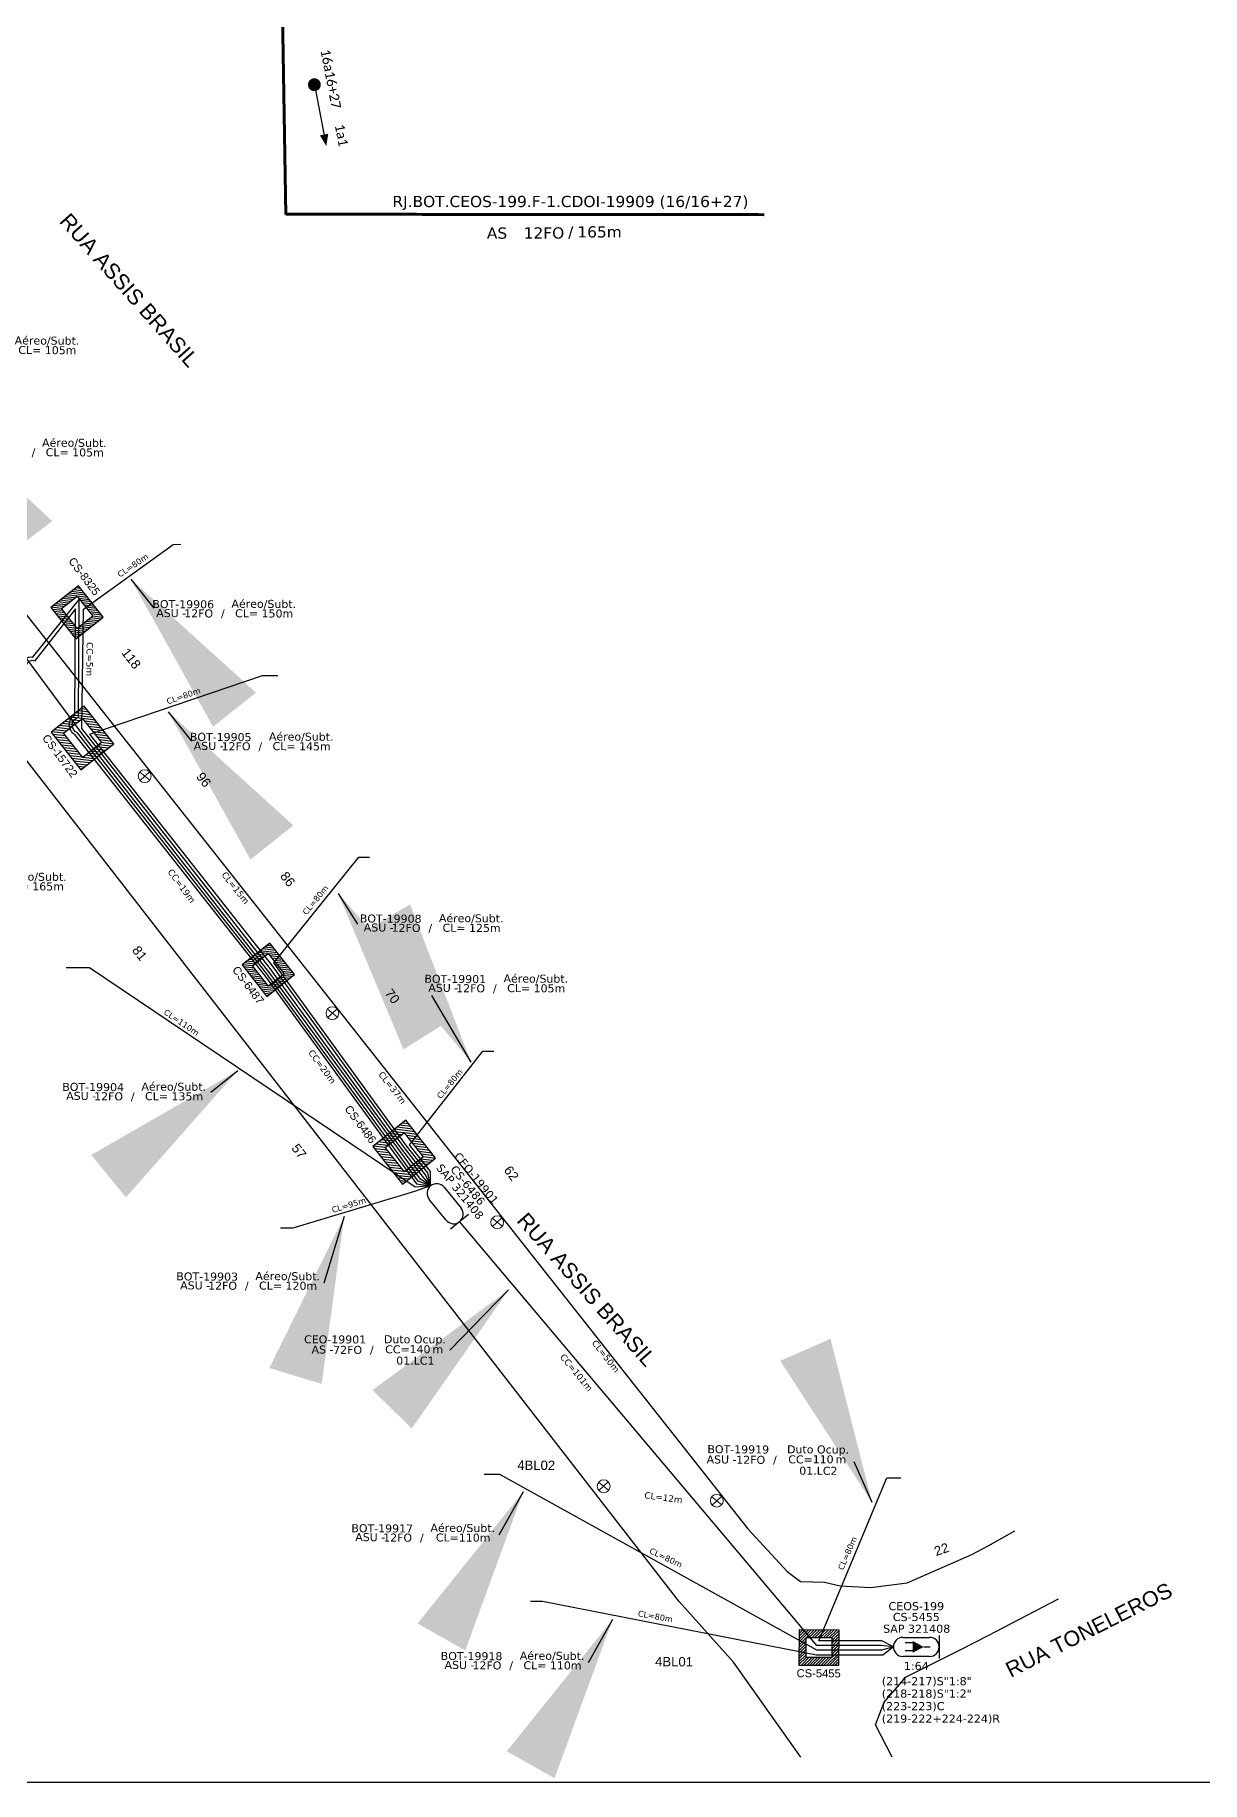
# Model space of a CAD drawing. Extents: x -89 to 749, y 705 to 1299.
# Drawn here: x 15 to 190.1, y 705 to 967 of the extents above; entities that cross this region are included whole.
import ezdxf
from ezdxf.enums import TextEntityAlignment as Align

# ---------------------------------------------------------------- set-up
doc = ezdxf.new("R2010")
doc.units = 0
doc.linetypes.add('PHANTOM2', pattern=[1.25, 0.625, -0.125, 0.125, -0.125, 0.125, -0.125])
for name, color, linetype in [('10.1-Caixas Subterrâneas', 5, 'Continuous'), ('10.4-Postes', 1, 'Continuous'), ('20.4-CEOS', 1, 'Continuous'), ('20.5-CEO', 1, 'Continuous'), ('CAP a instalar', 1, 'Continuous'), ('DUVIDAS', 252, 'Continuous'), ('label_cabos', 7, 'Continuous'), ('Legenda', 1, 'Continuous'), ('MUB', 252, 'Continuous'), ('SETA', 7, 'Continuous'), ('surveys', 7, 'Continuous'), ('texto', 255, 'Continuous')]:
    doc.layers.add(name, color=color, linetype=linetype)
doc.layers.add('40.1-ETIQUETAS', color=1, linetype='Continuous', lineweight=20)
doc.layers.add('Postes', color=1, linetype='Continuous', lineweight=0)
doc.layers.add('Comprimeto de lance', color=7, linetype='Continuous', true_color=0xf7f7f7)
doc.layers.add('EXTRA', color=50, linetype='Continuous', plot=False)
doc.styles.add('ARIAL', font='arial.ttf')
doc.styles.add('siredit', font='verdana.ttf')
doc.styles.get("Standard").update_dxf_attribs({"font": 'arial.ttf'})
doc.linetypes.add('FENCELINE1', pattern='A,0.25,-0.1,[133,ltypeshp.shx,S=0.1,R=0,X=-0.1,Y=0],-0.1,1', length=1.45)
doc.dimstyles.new('CC', dxfattribs={"dimtxt": 1, "dimasz": 2, "dimexe": 0.18, "dimexo": 0.0625, "dimgap": 0.09, "dimtad": 0, "dimdec": 0, "dimrnd": 1, "dimzin": 0, "dimdsep": 46, "dimtxsty": 'siredit', "dimblk": 'NONE', "dimcen": 0, "dimse1": 1, "dimse2": 1, "dimsd1": 1, "dimsd2": 1, "dimclrt": 7, "dimadec": 0, "dimazin": 0, "dimtfac": 1, "dimtdec": 0, "dimtofl": 0, "dimtmove": 0, "dimatfit": 3, "dimfxl": 0, "dimtolj": 1, "dimtzin": 0, "dimarcsym": 0})

# ---------------------------------------------------------------- blocks, each defined once
blk = doc.blocks.new('ETIQUETA_RS5F')
at = {"layer": '40.1-ETIQUETAS', "color": 0, "style": 'siredit'}
blk.add_text('/', height=1.5, dxfattribs=at).set_placement((1.58, -1.95), align=Align.MIDDLE_RIGHT)
for tag, p in [('ETIQUETA_R_PRIMARIA', (1.21, 4.1)), ('ETIQUETA_R_SECUNDARIA', (1.21, 2.1)), ('F_ATIVAS/F_MORTAS', (1.14, -4.24))]:
    blk.add_attdef(tag, text='', height=1.5, dxfattribs=at).set_placement(p, align=Align.MIDDLE_CENTER)
for tag, p in [('TIPO_CABO', (-6.58, -2.12)), ('CAP_CABO', (0.4, -2.09))]:
    blk.add_attdef(tag, text='', height=1.5, dxfattribs=at).set_placement(p, align=Align.MIDDLE_RIGHT)
blk.add_attdef('METROS', text='', height=1.5, dxfattribs=at).set_placement((2.14, -1.95), align=Align.MIDDLE_LEFT)
for tag, p in [('FUSÃO_1', (0.85, -8.39)), ('FUSÃO_2', (0.85, -10.6)), ('FUSÃO_3', (0.85, -12.93)), ('FUSÃO_4', (0.85, -15.14)), ('FUSÃO_5', (0.85, -17.16))]:
    blk.add_attdef(tag, text='', height=1.5, dxfattribs=at).set_placement(p, align=Align.CENTER)
blk = doc.blocks.new('pole_pole')
at = {"layer": 'Postes', "color": 1, "linetype": 'PHANTOM2'}
for points in [[(-0.0000079, 0.0000104), (0.0000075, -0.000002)], [(0.000007, 0.0000109), (-0.0000074, -0.0000025)]]:
    blk.add_lwpolyline(points, dxfattribs=at)
at = {"layer": 'Postes', "color": 1}
blk.add_circle((-0.0000002, 0.0000042), 0.00000987, dxfattribs=at)
blk = doc.blocks.new('*X59')
at = {"color": 0, "linetype": 'Continuous'}
for p, q in [((-1.25, 0.34099), (-0.49099, 1.1)), ((-1.25, 0.517767), (-0.667767, 1.1)), ((-1.25, 0.694544), (-0.844544, 1.1)), ((-1.25, 0.87132), (-1.02132, 1.1)), ((-1.25, 1.048097), (-1.198097, 1.1)), ((-0.789214, 0.625), (-0.314214, 1.1)), ((-0.612437, 0.625), (-0.137437, 1.1)), ((-0.43566, 0.625), (0.03934, 1.1)), ((-0.258883, 0.625), (0.216117, 1.1)), ((-0.082107, 0.625), (0.392893, 1.1)), ((0.09467, 0.625), (0.56967, 1.1)), ((0.271447, 0.625), (0.746447, 1.1)), ((0.448223, 0.625), (0.923223, 1.1)), ((0.625, 0.625), (1.1, 1.1)), ((0.801777, 0.625), (1.25, 1.073223)), ((-1.25, 0.164214), (-0.8035, 0.610714)), ((-1.25, -0.012563), (-0.8035, 0.433937)), ((-1.25, -0.18934), (-0.8035, 0.25716)), ((-1.25, -0.366117), (-0.8035, 0.080383)), ((0.8035, 0.449947), (1.25, 0.896447)), ((0.8035, 0.27317), (1.25, 0.71967)), ((0.8035, 0.096393), (1.25, 0.542893)), ((0.8035, -0.080383), (1.25, 0.366117)), ((0.8035, -0.25716), (1.25, 0.18934)), ((0.8035, -0.433937), (1.25, 0.012563)), ((-1.25, -0.542893), (-0.8035, -0.096393)), ((-1.25, -0.71967), (-0.8035, -0.27317)), ((-1.25, -0.896447), (-0.8035, -0.449947)), ((-1.25, -1.073223), (-0.801777, -0.625)), ((-1.1, -1.1), (-0.625, -0.625)), ((-0.923223, -1.1), (-0.448223, -0.625)), ((-0.746447, -1.1), (-0.271447, -0.625)), ((-0.56967, -1.1), (-0.09467, -0.625)), ((-0.392893, -1.1), (0.082107, -0.625)), ((-0.216117, -1.1), (0.258883, -0.625)), ((-0.03934, -1.1), (0.43566, -0.625)), ((0.137437, -1.1), (0.612437, -0.625)), ((0.314214, -1.1), (0.789214, -0.625)), ((0.49099, -1.1), (1.25, -0.34099)), ((0.667767, -1.1), (1.25, -0.517767)), ((0.8035, -0.610714), (1.25, -0.164214)), ((0.844544, -1.1), (1.25, -0.694544)), ((1.02132, -1.1), (1.25, -0.87132)), ((1.198097, -1.1), (1.25, -1.048097))]:
    blk.add_line(p, q, dxfattribs=at)
blk = doc.blocks.new('MANHOLE_MQ')
at = {"color": 0, "linetype": 'Continuous'}
for p, q in [((0.00000623, 0.00000569), (-0.00000627, 0.00000569)), ((-0.00000627, 0.00000569), (-0.00000627, -0.00000531)), ((0.00000623, -0.00000531), (0.00000623, 0.00000569)), ((-0.00000404, 0.00000331), (0.00000399, 0.00000331)), ((-0.00000404, -0.00000294), (-0.00000404, 0.00000331)), ((0.00000399, 0.00000331), (0.00000399, -0.00000294)), ((0.00000399, -0.00000294), (-0.00000404, -0.00000294)), ((0.00000399, -0.00000294), (0.00000399, -0.00000294)), ((-0.00000627, -0.00000531), (0.00000623, -0.00000531))]:
    blk.add_line(p, q, dxfattribs=at)
at = {"color": 0, "linetype": 'Continuous', "xscale": 5e-06, "yscale": 5e-06, "zscale": 1e-05}
blk.add_blockref('*X59', (-0.00000002, 0.00000019), dxfattribs=at)
blk = doc.blocks.new('_None')
blk = doc.blocks.new('LEGENDA DOS CABOS')
at = {"layer": 'EXTRA', "color": 0, "style": 'siredit'}
for tag, p in [('ID', (4.6, 0.97)), ('XX', (9.03, 0.97))]:
    blk.add_attdef(tag, text='', height=0.48, rotation=359.69, dxfattribs=at).set_placement(p, align=Align.MIDDLE_CENTER)
at = {"layer": 'Legenda', "color": 0, "style": 'siredit'}
for tag, p in [('TIPO_CABO', (1.31, 0)), ('CABO', (4.69, -0.05)), ('/', (6.81, -0.05)), ('METROS', (10.03, -0.05))]:
    blk.add_attdef(tag, text='', height=0.8, rotation=359.69, dxfattribs=at).set_placement(p, align=Align.MIDDLE_CENTER)
blk = doc.blocks.new('Inst CB DT OCUP CFOA-SM-ASU-120-S-12')
at = {"layer": 'label_cabos', "color": 0, "style": 'siredit'}
for tag, flags, p in [('ID_ATIVIDADE', 3, (1.31, 2.67)), ('FATOR', 1, (11.56, 2.55))]:
    blk.add_attdef(tag, text='', height=1, rotation=359.69, dxfattribs=dict(at, flags=flags)).set_placement(p, align=Align.MIDDLE_CENTER)
for tag, p in [('TIPO_CABO', (1.26, 0)), ('DESTINO_CABO', (3.13, 1.26)), ('CABO', (4.69, -0.05)), ('/', (7.71, -0.05)), ('LANCE', (10.91, 0)), ('TIPO_CABO', (13.11, 1.24)), ('UND', (15.96, 0)), ('FID', (13.15, -1.41))]:
    blk.add_attdef(tag, text='', height=1, rotation=359.69, dxfattribs=at).set_placement(p, align=Align.MIDDLE_CENTER)
blk.add_attdef('QTDE', (12.43, -0.47), '', height=1, rotation=359.69, dxfattribs=at)
blk = doc.blocks.new('Inst CB DT OCUP CFOA-SM-AS-80-TS-72')
at = {"layer": 'label_cabos', "color": 0, "style": 'siredit'}
for tag, flags, p in [('ID_ATIVIDADE', 3, (1.31, 2.67)), ('FATOR', 1, (11.56, 2.55))]:
    blk.add_attdef(tag, text='', height=1, rotation=359.69, dxfattribs=dict(at, flags=flags)).set_placement(p, align=Align.MIDDLE_CENTER)
for tag, p in [('TIPO_CABO', (1.76, 0)), ('DESTINO_CABO', (3.13, 1.26)), ('CABO', (4.69, -0.05)), ('/', (7.71, -0.05)), ('LANCE', (10.91, 0)), ('TIPO_CABO', (13.11, 1.24)), ('UND', (15.96, 0)), ('FID', (13.15, -1.41))]:
    blk.add_attdef(tag, text='', height=1, rotation=359.69, dxfattribs=at).set_placement(p, align=Align.MIDDLE_CENTER)
blk.add_attdef('QTDE', (12.43, -0.47), '', height=1, rotation=359.69, dxfattribs=at)
blk = doc.blocks.new('*U75')
at = {"layer": '20.4-CEOS', "color": 7, "style": 'siredit'}
for tag, p in [('FIBRAS_SPLITTER', (0, 0)), ('FIBRAS_TOP_C', (0, -4.13)), ('RESERVA_FINAIS', (0, -5.46))]:
    blk.add_attdef(tag, p, '', height=1.01, dxfattribs=at)
for tag, p, flags in [('ID_ATIVIDADE', (0, -6.77), 3), ('QTDE', (0, -9.4), 1), ('FATOR', (0, -8.09), 1), ('FID', (0, -10.71), 1)]:
    blk.add_attdef(tag, p, '', height=1.01, dxfattribs=dict(at, flags=flags))
blk = doc.blocks.new('*U78')
at = {"layer": '20.4-CEOS', "color": 7, "style": 'siredit'}
blk.add_attdef('FIBRAS_SPLITTER', (0, 0), '', height=1.01, dxfattribs=at)
for tag, p, flags in [('ID_ATIVIDADE', (0, -1.48), 3), ('FATOR', (0, -2.79), 1), ('QTDE', (0, -4.11), 1), ('FID', (0, -5.42), 1)]:
    blk.add_attdef(tag, p, '', height=1.01, dxfattribs=dict(at, flags=flags))

msp = doc.modelspace()

# ---------------------------------------------------------------- linework, layer by layer
msp.add_lwpolyline([(-89.32, 705.02), (749.25, 705.02), (749.25, 1299.02), (-89.32, 1299.02), (-89.32, 705.02)])
at = {"const_width": 0.962}
msp.add_lwpolyline([(56.85, 959.98, 1), (57.03, 959.03, 1)], format="xyb", close=True, dxfattribs=at)
msp.add_lwpolyline([(56.85, 959.98, 1), (57.03, 959.03, 1)], format="xyb", close=True, dxfattribs=at)
at = {"layer": '20.4-CEOS', "color": 7}
for p, q in [((145.23, 726.72), (149.24, 726.72)), ((149.24, 723.86), (145.23, 723.86))]:
    msp.add_line(p, q, dxfattribs=at)
for points in [[(146.76, 725.91), (145.55, 725.91)], [(150.67, 727.01), (150.67, 723.57)], [(146.76, 724.72), (145.55, 724.72)], [(148.35, 725.29), (149.31, 725.29)]]:
    msp.add_lwpolyline(points, dxfattribs=at)
msp.add_lwpolyline([(148.35, 725.29, 0, 1.77, 0), (146.69, 725.29, 1.77, 1.77, 0)], format="xyseb", dxfattribs=at)
for centre, start, end in [((145.23, 725.29), 90, 270), ((149.24, 725.29), 270, 90)]:
    msp.add_arc(centre, 1.43, start, end, dxfattribs=at)
at = {"layer": '20.5-CEO', "color": 7}
for p, q in [((76.4, 794.2), (78.94, 791.08)), ((76.71, 789.27), (74.17, 792.39))]:
    msp.add_line(p, q, dxfattribs=at)
msp.add_lwpolyline([(77.38, 787.96), (80.07, 790.15)], dxfattribs=at)
for centre, start, end in [((75.29, 793.3), 39.0566, 219.0566), ((77.82, 790.17), 219.0566, 39.0566)]:
    msp.add_arc(centre, 1.44, start, end, dxfattribs=at)
at = {"layer": 'CAP a instalar', "color": 251, "linetype": 'FENCELINE1', "ltscale": 7, "const_width": 0.449}
for points in [[(47.94, 1224.98), (52.66, 940.02)], [(47.92, 940.1), (47.92, 940.1)], [(52.66, 940.09), (124.45, 940.02)]]:
    msp.add_lwpolyline(points, dxfattribs=at)
at = {"layer": 'CAP a instalar', "color": 7, "linetype": 'FENCELINE1', "ltscale": 5}
for points in [[(74.37, 794.42), (72.88, 795.42), (50.28, 826.3), (22.55, 861.56), (-5.05, 898.85)], [(74.38, 794.41), (73.15, 795.85), (69.76, 800.32), (50.18, 827.21), (22.06, 862.96), (22.32, 880.88), (35.74, 890.57), (36.93, 890.6)], [(74.38, 794.41), (73.59, 796.07), (70.44, 800.12), (50.49, 827.59), (23.28, 862.11), (49.14, 870.95), (51.45, 870.94)], [(20.97, 862.07), (49.57, 825.84), (72.26, 794.72), (74.38, 794.41)], [(74.37, 794.42), (72.52, 795.13), (49.67, 826.41), (21.42, 862.32)], [(74.38, 794.41), (73.94, 796.37), (70.77, 800.42), (50.84, 827.86), (63.63, 843.7), (65.19, 843.7)], [(74.38, 794.43), (72.07, 794.21), (23.22, 827.1), (19.69, 827.1)], [(74.38, 794.41), (74.36, 796.56), (71.21, 800.58), (82.19, 814.58), (83.88, 814.58)], [(74.38, 794.41), (71.95, 793.55), (53.71, 788.08), (51.86, 788.08)], [(143.8, 725.29), (141.99, 725.51), (132.32, 725.51), (78.73, 789.06), (78.73, 789.06)], [(143.8, 725.29), (142.09, 724.78), (132.32, 724.78), (84.76, 751.12), (82.42, 751.12)], [(143.8, 725.29), (142.08, 726.19), (132.62, 726.19), (142.81, 750.64), (144.94, 750.64)], [(143.8, 725.29), (142.23, 724.07), (132.25, 724.07), (91.14, 732.11), (89.37, 732.11)]]:
    msp.add_lwpolyline(points, dxfattribs=at)
for points in [[(21.42, 862.32, -0.726124), (21.55, 864.7), (21.65, 882.39), (14.59, 873.63, 0.58724), (13.21, 872.16)], [(20.97, 862.07, -0.555049), (21.03, 865), (21.13, 880.92), (14.95, 873.1, 0.659279), (13.77, 871.81)]]:
    msp.add_lwpolyline(points, format="xyb", dxfattribs=at)
at = {"layer": 'DUVIDAS', "color": 4}
for points in [[(-37.86, 946.08), (-37.7, 945.11), (121.95, 743), (127.86, 736.6), (129.88, 735.09), (133.45, 735), (135.8, 734.44), (140.36, 734.17), (145.85, 734.89), (155.58, 739.12), (158.02, 740.46)], [(-37.86, 946.08), (-37.7, 945.11), (121.95, 743), (127.86, 736.6), (129.88, 735.09), (133.45, 735), (135.8, 734.44), (140.36, 734.17), (145.85, 734.89), (155.58, 739.12), (158.02, 740.46)], [(129.92, 708.75), (119.83, 723.02), (111.62, 732.13), (-47.62, 937.19), (-48.16, 938.55)], [(158.02, 740.46), (162.02, 742.67)], [(158.02, 727.02), (168.56, 732.48)]]:
    msp.add_lwpolyline(points, dxfattribs=at)
at = {"layer": 'MUB', "color": 4}
for points in [[(129.92, 708.75), (119.83, 723.02), (111.62, 732.13), (-47.62, 937.19), (-48.16, 938.55)], [(158.02, 740.46), (162.02, 742.67)], [(158.02, 727.02), (168.56, 732.48)], [(143.6, 708.75), (141.14, 713.59), (142.42, 717.01), (145.71, 720.8), (153.82, 724.84), (158.02, 727.02)]]:
    msp.add_lwpolyline(points, dxfattribs=at)
at = {"layer": 'SETA'}
msp.add_lwpolyline([(56.94, 959.51), (58.51, 951.38)], dxfattribs=at)
msp.add_lwpolyline([(56.94, 959.51), (58.51, 951.38)], dxfattribs=at)
msp.add_solid([(59.03, 952.16), (58.73, 950.3), (57.77, 951.91)], dxfattribs=at)
msp.add_solid([(59.03, 952.16), (58.73, 950.3), (57.77, 951.91)], dxfattribs=at)

# ---------------------------------------------------------------- block references
at = {"layer": '10.1-Caixas Subterrâneas', "color": 30}
for p, xscale, yscale, zscale, rotation in [((21.42, 880.47), 479681.3314667377, 479681.3314667374, 479681.3314667373, 128.2069484367488), ((22.25, 861.64), 575617.5977600851, 575617.5977600849, 575617.5977600848, 128.2069484367488), ((50.09, 826.87), 479681.3314667377, 479681.3314667374, 479681.3314667373, 128.2069484367488), ((70.5, 799.53), 575617.5977600851, 575617.5977600849, 575617.5977600848, 128.2069484367488), ((132.64, 725.28), 479681.3314667373, 479681.3314667374, 479681.3314667373, 179.6335152884047)]:
    msp.add_blockref('MANHOLE_MQ', p, dxfattribs=dict(at, xscale=xscale, yscale=yscale, zscale=zscale, rotation=rotation))
at = {"layer": '10.4-Postes', "color": 1, "xscale": 97312.72716258596, "yscale": 97312.72716258596, "zscale": 97312.72716258596}
for p in [(31.51, 855.43), (59.67, 819.89), (84.39, 788.55), (100.35, 748.97), (117.33, 746.79)]:
    msp.add_blockref('pole_pole', p, dxfattribs=at)
at = {"layer": '20.4-CEOS', "color": 0, "lineweight": 0}
ref = msp.add_blockref('*U75', (142.06, 719.54), dxfattribs=dict(at, xscale=1.2, yscale=1.2, zscale=1.2))
ref.add_attrib('FIBRAS_SPLITTER', '(214-217)S"1:8"', (142.06, 719.54), dxfattribs={"color": 7, "height": 1.2116, "style": 'siredit'})
ref.add_attrib('FIBRAS_TOP_C', '(223-223)C', (142.06, 715.8), dxfattribs={"color": 7, "height": 1.212, "style": 'siredit'})
ref.add_attrib('RESERVA_FINAIS', '(219-222+224-224)R', (142.06, 713.93), dxfattribs={"color": 7, "height": 1.2116, "style": 'siredit'})
at = {"layer": '20.4-CEOS', "color": 0, "lineweight": 0, "xscale": 1.2, "yscale": 1.2, "zscale": 1.2}
msp.add_blockref('*U78', (142.06, 717.68), dxfattribs=at).add_auto_attribs({'FIBRAS_SPLITTER': '(218-218)S"1:2"'})
at = {"layer": '40.1-ETIQUETAS', "color": 251}
ref = msp.add_blockref('ETIQUETA_RS5F', (94.02, 939.63), dxfattribs=dict(at, xscale=1.122659979531921, yscale=1.122659979531921, zscale=1.122659979531921))
ref.add_attrib('ETIQUETA_R_SECUNDARIA', 'RJ.BOT.CEOS-199.F-1.CDOI-19909 (16/16+27)', dxfattribs={"color": 0, "height": 1.684, "style": 'siredit'}).set_placement((95.35, 942), align=Align.MIDDLE_CENTER)
ref.add_attrib('TIPO_CABO', 'AS ', dxfattribs={"color": 0, "height": 1.684, "style": 'siredit'}).set_placement((86.6, 937.26), align=Align.MIDDLE_RIGHT)
ref.add_attrib('CAP_CABO', '12FO', dxfattribs={"color": 0, "height": 1.684, "style": 'siredit'}).set_placement((94.43, 937.28), align=Align.MIDDLE_RIGHT)
ref.add_attrib('METROS', '165m', dxfattribs={"color": 0, "height": 1.684, "style": 'siredit'}).set_placement((96.39, 937.44), align=Align.MIDDLE_LEFT)
at = {"layer": 'label_cabos', "color": 0, "lineweight": 0}
ref = msp.add_blockref('LEGENDA DOS CABOS', (-0.34, 919.14), dxfattribs=dict(at, xscale=1.2, yscale=1.2, zscale=1.2))
ref.add_attrib('ID', 'BOT-19913', dxfattribs={"color": 0, "height": 1.2, "rotation": 359.69, "style": 'siredit'}).set_placement((4.75, 921.09), align=Align.MIDDLE_CENTER)
ref.add_attrib('CABO', '12FO', dxfattribs={"color": 0, "height": 1.2, "rotation": 359.69, "style": 'siredit'}).set_placement((7.06, 919.71), align=Align.MIDDLE_CENTER)
ref.add_attrib('METROS', 'CL= 105m', dxfattribs={"color": 0, "height": 1.2, "rotation": 359.69, "style": 'siredit'}).set_placement((16.89, 919.71), align=Align.MIDDLE_CENTER)
ref.add_attrib('XX', 'Aéreo/Subt.', dxfattribs={"color": 0, "height": 1.2, "rotation": 359.69, "style": 'siredit'}).set_placement((16.83, 921.14), align=Align.MIDDLE_CENTER)
ref.add_attrib('/', '/', dxfattribs={"color": 0, "height": 1.2, "rotation": 359.69, "style": 'siredit'}).set_placement((10.69, 919.71), align=Align.MIDDLE_CENTER)
ref.add_attrib('TIPO_CABO', 'ASU -', dxfattribs={"color": 0, "height": 1.2, "rotation": 359.69, "style": 'siredit'}).set_placement((2.95, 919.76), align=Align.MIDDLE_CENTER)
ref = msp.add_blockref('LEGENDA DOS CABOS', (3.77, 903.81), dxfattribs=dict(at, xscale=1.2, yscale=1.2, zscale=1.2))
ref.add_attrib('ID', 'BOT-19911', dxfattribs={"color": 0, "height": 1.2, "rotation": 359.69, "style": 'siredit'}).set_placement((8.86, 905.77), align=Align.MIDDLE_CENTER)
ref.add_attrib('CABO', '12FO', dxfattribs={"color": 0, "height": 1.2, "rotation": 359.69, "style": 'siredit'}).set_placement((11.17, 904.38), align=Align.MIDDLE_CENTER)
ref.add_attrib('METROS', 'CL= 105m', dxfattribs={"color": 0, "height": 1.2, "rotation": 359.69, "style": 'siredit'}).set_placement((21, 904.38), align=Align.MIDDLE_CENTER)
ref.add_attrib('XX', 'Aéreo/Subt.', dxfattribs={"color": 0, "height": 1.2, "rotation": 359.69, "style": 'siredit'}).set_placement((20.94, 905.82), align=Align.MIDDLE_CENTER)
ref.add_attrib('/', '/', dxfattribs={"color": 0, "height": 1.2, "rotation": 359.69, "style": 'siredit'}).set_placement((14.8, 904.38), align=Align.MIDDLE_CENTER)
ref.add_attrib('TIPO_CABO', 'ASU -', dxfattribs={"color": 0, "height": 1.2, "rotation": 359.69, "style": 'siredit'}).set_placement((7.06, 904.44), align=Align.MIDDLE_CENTER)
ref = msp.add_blockref('LEGENDA DOS CABOS', (32.18, 879.67), dxfattribs=dict(at, xscale=1.2, yscale=1.2, zscale=1.2))
ref.add_attrib('ID', 'BOT-19906', dxfattribs={"color": 0, "height": 1.2, "rotation": 359.69, "style": 'siredit'}).set_placement((37.27, 881.62), align=Align.MIDDLE_CENTER)
ref.add_attrib('CABO', '12FO', dxfattribs={"color": 0, "height": 1.2, "rotation": 359.69, "style": 'siredit'}).set_placement((39.58, 880.24), align=Align.MIDDLE_CENTER)
ref.add_attrib('METROS', 'CL= 150m', dxfattribs={"color": 0, "height": 1.2, "rotation": 359.69, "style": 'siredit'}).set_placement((49.41, 880.24), align=Align.MIDDLE_CENTER)
ref.add_attrib('XX', 'Aéreo/Subt.', dxfattribs={"color": 0, "height": 1.2, "rotation": 359.69, "style": 'siredit'}).set_placement((49.35, 881.67), align=Align.MIDDLE_CENTER)
ref.add_attrib('/', '/', dxfattribs={"color": 0, "height": 1.2, "rotation": 359.69, "style": 'siredit'}).set_placement((43.21, 880.24), align=Align.MIDDLE_CENTER)
ref.add_attrib('TIPO_CABO', 'ASU -', dxfattribs={"color": 0, "height": 1.2, "rotation": 359.69, "style": 'siredit'}).set_placement((35.47, 880.29), align=Align.MIDDLE_CENTER)
ref = msp.add_blockref('LEGENDA DOS CABOS', (37.8, 859.75), dxfattribs=dict(at, xscale=1.2, yscale=1.2, zscale=1.2))
ref.add_attrib('ID', 'BOT-19905', dxfattribs={"color": 0, "height": 1.2, "rotation": 359.69, "style": 'siredit'}).set_placement((42.89, 861.71), align=Align.MIDDLE_CENTER)
ref.add_attrib('CABO', '12FO', dxfattribs={"color": 0, "height": 1.2, "rotation": 359.69, "style": 'siredit'}).set_placement((45.2, 860.32), align=Align.MIDDLE_CENTER)
ref.add_attrib('METROS', 'CL= 145m', dxfattribs={"color": 0, "height": 1.2, "rotation": 359.69, "style": 'siredit'}).set_placement((55.03, 860.32), align=Align.MIDDLE_CENTER)
ref.add_attrib('XX', 'Aéreo/Subt.', dxfattribs={"color": 0, "height": 1.2, "rotation": 359.69, "style": 'siredit'}).set_placement((54.97, 861.76), align=Align.MIDDLE_CENTER)
ref.add_attrib('/', '/', dxfattribs={"color": 0, "height": 1.2, "rotation": 359.69, "style": 'siredit'}).set_placement((48.83, 860.32), align=Align.MIDDLE_CENTER)
ref.add_attrib('TIPO_CABO', 'ASU -', dxfattribs={"color": 0, "height": 1.2, "rotation": 359.69, "style": 'siredit'}).set_placement((41.09, 860.38), align=Align.MIDDLE_CENTER)
ref = msp.add_blockref('LEGENDA DOS CABOS', (-2.22, 838.75), dxfattribs=dict(at, xscale=1.2, yscale=1.2, zscale=1.2))
ref.add_attrib('ID', 'BOT-19902', dxfattribs={"color": 0, "height": 1.2, "rotation": 359.69, "style": 'siredit'}).set_placement((2.86, 840.7), align=Align.MIDDLE_CENTER)
ref.add_attrib('CABO', '12FO', dxfattribs={"color": 0, "height": 1.2, "rotation": 359.69, "style": 'siredit'}).set_placement((5.17, 839.32), align=Align.MIDDLE_CENTER)
ref.add_attrib('METROS', 'CL= 165m', dxfattribs={"color": 0, "height": 1.2, "rotation": 359.69, "style": 'siredit'}).set_placement((15.01, 839.32), align=Align.MIDDLE_CENTER)
ref.add_attrib('XX', 'Aéreo/Subt.', dxfattribs={"color": 0, "height": 1.2, "rotation": 359.69, "style": 'siredit'}).set_placement((14.94, 840.76), align=Align.MIDDLE_CENTER)
ref.add_attrib('/', '/', dxfattribs={"color": 0, "height": 1.2, "rotation": 359.69, "style": 'siredit'}).set_placement((8.81, 839.32), align=Align.MIDDLE_CENTER)
ref.add_attrib('TIPO_CABO', 'ASU -', dxfattribs={"color": 0, "height": 1.2, "rotation": 359.69, "style": 'siredit'}).set_placement((1.06, 839.37), align=Align.MIDDLE_CENTER)
ref = msp.add_blockref('LEGENDA DOS CABOS', (63.3, 832.52), dxfattribs=dict(at, xscale=1.2, yscale=1.2, zscale=1.2))
ref.add_attrib('ID', 'BOT-19908', dxfattribs={"color": 0, "height": 1.2, "rotation": 359.69, "style": 'siredit'}).set_placement((68.39, 834.48), align=Align.MIDDLE_CENTER)
ref.add_attrib('CABO', '12FO', dxfattribs={"color": 0, "height": 1.2, "rotation": 359.69, "style": 'siredit'}).set_placement((70.7, 833.09), align=Align.MIDDLE_CENTER)
ref.add_attrib('METROS', 'CL= 125m', dxfattribs={"color": 0, "height": 1.2, "rotation": 359.69, "style": 'siredit'}).set_placement((80.53, 833.09), align=Align.MIDDLE_CENTER)
ref.add_attrib('XX', 'Aéreo/Subt.', dxfattribs={"color": 0, "height": 1.2, "rotation": 359.69, "style": 'siredit'}).set_placement((80.47, 834.53), align=Align.MIDDLE_CENTER)
ref.add_attrib('/', '/', dxfattribs={"color": 0, "height": 1.2, "rotation": 359.69, "style": 'siredit'}).set_placement((74.33, 833.09), align=Align.MIDDLE_CENTER)
ref.add_attrib('TIPO_CABO', 'ASU -', dxfattribs={"color": 0, "height": 1.2, "rotation": 359.69, "style": 'siredit'}).set_placement((66.59, 833.15), align=Align.MIDDLE_CENTER)
ref = msp.add_blockref('LEGENDA DOS CABOS', (72.99, 823.47), dxfattribs=dict(at, xscale=1.2, yscale=1.2, zscale=1.2))
ref.add_attrib('ID', 'BOT-19901', dxfattribs={"color": 0, "height": 1.2, "rotation": 359.69, "style": 'siredit'}).set_placement((78.08, 825.43), align=Align.MIDDLE_CENTER)
ref.add_attrib('CABO', '12FO', dxfattribs={"color": 0, "height": 1.2, "rotation": 359.69, "style": 'siredit'}).set_placement((80.38, 824.04), align=Align.MIDDLE_CENTER)
ref.add_attrib('METROS', 'CL= 105m', dxfattribs={"color": 0, "height": 1.2, "rotation": 359.69, "style": 'siredit'}).set_placement((90.22, 824.04), align=Align.MIDDLE_CENTER)
ref.add_attrib('XX', 'Aéreo/Subt.', dxfattribs={"color": 0, "height": 1.2, "rotation": 359.69, "style": 'siredit'}).set_placement((90.16, 825.48), align=Align.MIDDLE_CENTER)
ref.add_attrib('/', '/', dxfattribs={"color": 0, "height": 1.2, "rotation": 359.69, "style": 'siredit'}).set_placement((84.02, 824.04), align=Align.MIDDLE_CENTER)
ref.add_attrib('TIPO_CABO', 'ASU -', dxfattribs={"color": 0, "height": 1.2, "rotation": 359.69, "style": 'siredit'}).set_placement((76.28, 824.1), align=Align.MIDDLE_CENTER)
ref = msp.add_blockref('LEGENDA DOS CABOS', (18.67, 807.27), dxfattribs=dict(at, xscale=1.2, yscale=1.2, zscale=1.2))
ref.add_attrib('ID', 'BOT-19904', dxfattribs={"color": 0, "height": 1.2, "rotation": 359.69, "style": 'siredit'}).set_placement((23.76, 809.23), align=Align.MIDDLE_CENTER)
ref.add_attrib('CABO', '12FO', dxfattribs={"color": 0, "height": 1.2, "rotation": 359.69, "style": 'siredit'}).set_placement((26.07, 807.84), align=Align.MIDDLE_CENTER)
ref.add_attrib('METROS', 'CL= 135m', dxfattribs={"color": 0, "height": 1.2, "rotation": 359.69, "style": 'siredit'}).set_placement((35.9, 807.84), align=Align.MIDDLE_CENTER)
ref.add_attrib('XX', 'Aéreo/Subt.', dxfattribs={"color": 0, "height": 1.2, "rotation": 359.69, "style": 'siredit'}).set_placement((35.84, 809.28), align=Align.MIDDLE_CENTER)
ref.add_attrib('/', '/', dxfattribs={"color": 0, "height": 1.2, "rotation": 359.69, "style": 'siredit'}).set_placement((29.7, 807.84), align=Align.MIDDLE_CENTER)
ref.add_attrib('TIPO_CABO', 'ASU -', dxfattribs={"color": 0, "height": 1.2, "rotation": 359.69, "style": 'siredit'}).set_placement((21.96, 807.9), align=Align.MIDDLE_CENTER)
ref = msp.add_blockref('LEGENDA DOS CABOS', (35.77, 778.87), dxfattribs=dict(at, xscale=1.2, yscale=1.2, zscale=1.2))
ref.add_attrib('ID', 'BOT-19903', dxfattribs={"color": 0, "height": 1.2, "rotation": 359.69, "style": 'siredit'}).set_placement((40.86, 780.82), align=Align.MIDDLE_CENTER)
ref.add_attrib('CABO', '12FO', dxfattribs={"color": 0, "height": 1.2, "rotation": 359.69, "style": 'siredit'}).set_placement((43.17, 779.44), align=Align.MIDDLE_CENTER)
ref.add_attrib('METROS', 'CL= 120m', dxfattribs={"color": 0, "height": 1.2, "rotation": 359.69, "style": 'siredit'}).set_placement((53, 779.44), align=Align.MIDDLE_CENTER)
ref.add_attrib('XX', 'Aéreo/Subt.', dxfattribs={"color": 0, "height": 1.2, "rotation": 359.69, "style": 'siredit'}).set_placement((52.94, 780.87), align=Align.MIDDLE_CENTER)
ref.add_attrib('/', '/', dxfattribs={"color": 0, "height": 1.2, "rotation": 359.69, "style": 'siredit'}).set_placement((46.8, 779.44), align=Align.MIDDLE_CENTER)
ref.add_attrib('TIPO_CABO', 'ASU -', dxfattribs={"color": 0, "height": 1.2, "rotation": 359.69, "style": 'siredit'}).set_placement((39.06, 779.49), align=Align.MIDDLE_CENTER)
at = {"layer": 'label_cabos'}
ref = msp.add_blockref('Inst CB DT OCUP CFOA-SM-AS-80-TS-72', (56.31, 769.87), dxfattribs=dict(at, xscale=1.200000000000001, yscale=1.200000000000001, zscale=1.200000000000001, rotation=0.1315642785740554))
ref.add_attrib('DESTINO_CABO', 'CEO-19901', dxfattribs={"color": 0, "height": 1.2, "rotation": 359.8216, "style": 'siredit'}).set_placement((60.06, 771.39), align=Align.MIDDLE_CENTER)
ref.add_attrib('CABO', '72FO', dxfattribs={"color": 0, "height": 1.2, "rotation": 359.8216, "style": 'siredit'}).set_placement((61.93, 769.82), align=Align.MIDDLE_CENTER)
ref.add_attrib('TIPO_CABO', 'Duto Ocup.', dxfattribs={"color": 0, "height": 1.2, "rotation": 359.8216, "style": 'siredit'}).set_placement((72.03, 771.4), align=Align.MIDDLE_CENTER)
ref.add_attrib('/', '/', dxfattribs={"color": 0, "height": 1.2, "rotation": 359.8216, "style": 'siredit'}).set_placement((65.56, 769.83), align=Align.MIDDLE_CENTER)
ref.add_attrib('TIPO_CABO', 'AS - ', dxfattribs={"color": 0, "height": 1.2, "rotation": 359.8216, "style": 'siredit'}).set_placement((58.42, 769.87), align=Align.MIDDLE_CENTER)
ref.add_attrib('FID', '01.LC1', dxfattribs={"color": 0, "height": 1.2, "rotation": 359.8216, "style": 'siredit'}).set_placement((72.09, 768.21), align=Align.MIDDLE_CENTER)
ref.add_attrib('LANCE', 'CC=', dxfattribs={"color": 0, "height": 1.2, "rotation": 359.8216, "style": 'siredit'}).set_placement((69.4, 769.9), align=Align.MIDDLE_CENTER)
ref.add_attrib('QTDE', '140', (71.22, 769.33), dxfattribs={"color": 0, "height": 1.2, "rotation": 359.8216, "style": 'siredit'})
ref.add_attrib('UND', 'm', dxfattribs={"color": 0, "height": 1.2, "rotation": 359.8216, "style": 'siredit'}).set_placement((75.46, 769.91), align=Align.MIDDLE_CENTER)
at = {"layer": 'label_cabos', "color": 0, "lineweight": 0}
ref = msp.add_blockref('Inst CB DT OCUP CFOA-SM-ASU-120-S-12', (116.77, 753.4), dxfattribs=dict(at, xscale=1.2, yscale=1.2, zscale=1.2))
ref.add_attrib('DESTINO_CABO', 'BOT-19919', dxfattribs={"color": 0, "height": 1.2, "rotation": 359.69, "style": 'siredit'}).set_placement((120.53, 754.91), align=Align.MIDDLE_CENTER)
ref.add_attrib('CABO', '12FO', dxfattribs={"color": 0, "height": 1.2, "rotation": 359.69, "style": 'siredit'}).set_placement((122.4, 753.34), align=Align.MIDDLE_CENTER)
ref.add_attrib('TIPO_CABO', 'Duto Ocup.', dxfattribs={"color": 0, "height": 1.2, "rotation": 359.69, "style": 'siredit'}).set_placement((132.5, 754.89), align=Align.MIDDLE_CENTER)
ref.add_attrib('/', '/', dxfattribs={"color": 0, "height": 1.2, "rotation": 359.69, "style": 'siredit'}).set_placement((126.03, 753.34), align=Align.MIDDLE_CENTER)
ref.add_attrib('TIPO_CABO', 'ASU - ', dxfattribs={"color": 0, "height": 1.2, "rotation": 359.69, "style": 'siredit'}).set_placement((118.29, 753.39), align=Align.MIDDLE_CENTER)
ref.add_attrib('FID', '01.LC2', dxfattribs={"color": 0, "height": 1.2, "rotation": 359.69, "style": 'siredit'}).set_placement((132.55, 751.7), align=Align.MIDDLE_CENTER)
ref.add_attrib('LANCE', 'CC=', dxfattribs={"color": 0, "height": 1.2, "rotation": 359.69, "style": 'siredit'}).set_placement((129.87, 753.4), align=Align.MIDDLE_CENTER)
ref.add_attrib('QTDE', '110', (131.69, 752.83), dxfattribs={"color": 0, "height": 1.2, "rotation": 359.69, "style": 'siredit'})
ref.add_attrib('UND', 'm', dxfattribs={"color": 0, "height": 1.2, "rotation": 359.69, "style": 'siredit'}).set_placement((135.93, 753.4), align=Align.MIDDLE_CENTER)
ref = msp.add_blockref('LEGENDA DOS CABOS', (62.03, 741.11), dxfattribs=dict(at, xscale=1.2, yscale=1.2, zscale=1.2))
ref.add_attrib('ID', 'BOT-19917', dxfattribs={"color": 0, "height": 1.2, "rotation": 359.69, "style": 'siredit'}).set_placement((67.12, 743.06), align=Align.MIDDLE_CENTER)
ref.add_attrib('CABO', '12FO', dxfattribs={"color": 0, "height": 1.2, "rotation": 359.69, "style": 'siredit'}).set_placement((69.43, 741.68), align=Align.MIDDLE_CENTER)
ref.add_attrib('METROS', 'CL=110m', dxfattribs={"color": 0, "height": 1.2, "rotation": 359.69, "style": 'siredit'}).set_placement((79.26, 741.68), align=Align.MIDDLE_CENTER)
ref.add_attrib('XX', 'Aéreo/Subt.', dxfattribs={"color": 0, "height": 1.2, "rotation": 359.69, "style": 'siredit'}).set_placement((79.2, 743.12), align=Align.MIDDLE_CENTER)
ref.add_attrib('/', '/', dxfattribs={"color": 0, "height": 1.2, "rotation": 359.69, "style": 'siredit'}).set_placement((73.06, 741.68), align=Align.MIDDLE_CENTER)
ref.add_attrib('TIPO_CABO', 'ASU -', dxfattribs={"color": 0, "height": 1.2, "rotation": 359.69, "style": 'siredit'}).set_placement((65.32, 741.74), align=Align.MIDDLE_CENTER)
ref = msp.add_blockref('LEGENDA DOS CABOS', (75.43, 721.95), dxfattribs=dict(at, xscale=1.2, yscale=1.2, zscale=1.2))
ref.add_attrib('ID', 'BOT-19918', dxfattribs={"color": 0, "height": 1.2, "rotation": 359.69, "style": 'siredit'}).set_placement((80.52, 723.91), align=Align.MIDDLE_CENTER)
ref.add_attrib('CABO', '12FO', dxfattribs={"color": 0, "height": 1.2, "rotation": 359.69, "style": 'siredit'}).set_placement((82.83, 722.52), align=Align.MIDDLE_CENTER)
ref.add_attrib('METROS', 'CL= 110m', dxfattribs={"color": 0, "height": 1.2, "rotation": 359.69, "style": 'siredit'}).set_placement((92.66, 722.52), align=Align.MIDDLE_CENTER)
ref.add_attrib('XX', 'Aéreo/Subt.', dxfattribs={"color": 0, "height": 1.2, "rotation": 359.69, "style": 'siredit'}).set_placement((92.6, 723.96), align=Align.MIDDLE_CENTER)
ref.add_attrib('/', '/', dxfattribs={"color": 0, "height": 1.2, "rotation": 359.69, "style": 'siredit'}).set_placement((86.46, 722.52), align=Align.MIDDLE_CENTER)
ref.add_attrib('TIPO_CABO', 'ASU -', dxfattribs={"color": 0, "height": 1.2, "rotation": 359.69, "style": 'siredit'}).set_placement((78.72, 722.58), align=Align.MIDDLE_CENTER)

# ---------------------------------------------------------------- texts
at = {"layer": '10.1-Caixas Subterrâneas', "color": 30, "style": 'ARIAL'}
for s, rotation, p in [('CS-8325', 306.84, (19.97, 888.08)), ('CS-15722', 306.84, (16.04, 861.54)), ('CS-6487', 306.84, (44.55, 826.8)), ('CS-6486', 306.84, (61.4, 805.93)), ('CS-5455', 359.6335, (129.28, 720.75))]:
    msp.add_text(s, height=1.2, rotation=rotation, dxfattribs=at).set_placement(p)
at = {"layer": '20.4-CEOS', "color": 7, "lineweight": 0, "style": 'siredit'}
msp.add_text('CEO-19901', height=1.212, rotation=309.0566, dxfattribs=at).set_placement((81.71, 795.93), align=Align.TOP_CENTER)
for s, p in [('CEOS-199', (147.24, 732)), ('SAP 321408', (147.3, 728.62)), ('CS-5455', (147.24, 730.38)), ('1:64', (147.24, 723.03))]:
    msp.add_text(s, height=1.212, dxfattribs=at).set_placement(p, align=Align.TOP_CENTER)
at = {"layer": '20.5-CEO', "color": 7, "lineweight": 0, "style": 'siredit'}
for s, p in [('SAP 321408', (79.26, 793.93)), ('CS-6486', (80.44, 794.88))]:
    msp.add_text(s, height=1.217, rotation=309.0566, dxfattribs=at).set_placement(p, align=Align.TOP_CENTER)
at = {"layer": 'Comprimeto de lance', "ltscale": 0.5, "attachment_point": 5, "style": 'siredit'}
for s, insert, char_height, width, rotation in [('\\A1;CL=80m', (29.72, 887.43), 0.889, 10.6669, 34.0156), ('\\A1;CC=5m', (23.23, 873.39), 0.966, 11.5917, 269.4531), ('\\A1;CL=80m', (37.31, 867.86), 0.889, 10.6669, 19.113), ('\\A1;CC=19m', (37.01, 839.38), 0.966, 11.5917, 306.4936), ('\\A1;CL=15m', (45.1, 839.08), 0.966, 11.5917, 308.2712), ('\\A1;CL=80m', (57.1, 837.26), 0.889, 10.6669, 50.6601), ('\\A1;CL=110m', (37, 818.9), 0.889, 10.6669, 325.877), ('\\A1;CC=20m', (58.1, 812.28), 0.966, 11.5917, 306.4936), ('\\A1;CL=37m', (68.63, 809.13), 0.966, 11.5917, 308.2712), ('\\A1;CL=80m', (77.24, 809.7), 0.889, 10.6669, 50.6601), ('\\A1;CL=95m', (62.11, 791.53), 0.889, 10.6669, 16.8655), ('\\A1;CL=50m', (100.64, 768.87), 0.966, 11.5917, 308.2712), ('\\A1;CC=101m', (96.24, 766.42), 0.9661, 11.5917, 309.5932), ('\\A1;CL=12m', (109.31, 747.67), 0.966, 11.5917, 352.2296), ('\\A1;CL=80m', (136.91, 739.32), 0.889, 10.6669, 66.3766), ('\\A1;CL=80m', (109.67, 738.66), 0.889, 10.6669, 334.8558), ('\\A1;CL=80m', (108.1, 729.86), 0.889, 10.6669, 349.984)]:
    msp.add_mtext(s, dxfattribs=dict(at, insert=insert, char_height=char_height, width=width, rotation=rotation))
at = {"layer": 'surveys', "color": 5, "style": 'ARIAL'}
for s, rotation, p in [('RUA ASSIS BRASIL', 311.5332, (18.56, 938.95)), ('RUA ASSIS BRASIL', 311.5332, (87.17, 789.12)), ('RUA TONELEROS', 26.7408, (161.39, 720.65))]:
    msp.add_text(s, height=2.295, rotation=rotation, dxfattribs=at).set_placement(p)
at = {"layer": 'surveys', "style": 'ARIAL'}
for s, rotation, p in [('118', 307.8318, (29.47, 873.47)), ('96', 307.8318, (40.35, 855.3)), ('86', 307.8318, (52.95, 840.4)), ('81', 307.8318, (30.74, 829.28)), ('70', 307.8318, (68.64, 822.84)), ('57', 307.8318, (54.64, 799.6)), ('62', 307.8318, (86.5, 796.3)), ('4BL02', 359.6278, (90.22, 752.52)), ('22', 19.3969, (151.02, 739.92)), ('4BL01', 359.6278, (110.9, 723.07))]:
    msp.add_text(s, height=1.404, rotation=rotation, dxfattribs=at).set_placement(p, align=Align.MIDDLE_CENTER)
at = {"layer": 'texto', "char_height": 1.4437, "width": 24.4078, "attachment_point": 5, "rotation": 280.9384}
for s, insert in [('{\\fCalibri|b0|i0|c0|p34;\\C7;16a16+27}', (59.41, 960.36)), ('\\C7;\\fCalibri|b0|i0|c0|p34;1a1', (61.01, 951.93))]:
    msp.add_mtext(s, dxfattribs=dict(at, insert=insert))

# ---------------------------------------------------------------- leaders
at = {"layer": 'label_cabos'}
for points in [[(-0.89, 911.39), (3.78, 905.32)], [(29.41, 885.38), (32.88, 881.01)], [(35.03, 865.47), (38.5, 861.1)], [(60.53, 838.24), (63.39, 833.67)], [(80.44, 812.98), (74.56, 822.97)], [(45.44, 811.67), (41.42, 808.39)], [(61.41, 789.82), (58.36, 779.82)], [(86.08, 778.8), (77.26, 769.77)], [(140.61, 746.92), (137.93, 753.05)], [(88.28, 748.55), (84.62, 742.06)], [(101.68, 729.39), (98.02, 722.91)]]:
    msp.add_leader(points, dimstyle='CC', override={"dimasz": 25, "dimgap": 0.09, "dimtad": 0}, dxfattribs=at)

doc.saveas('drawing.dxf')
